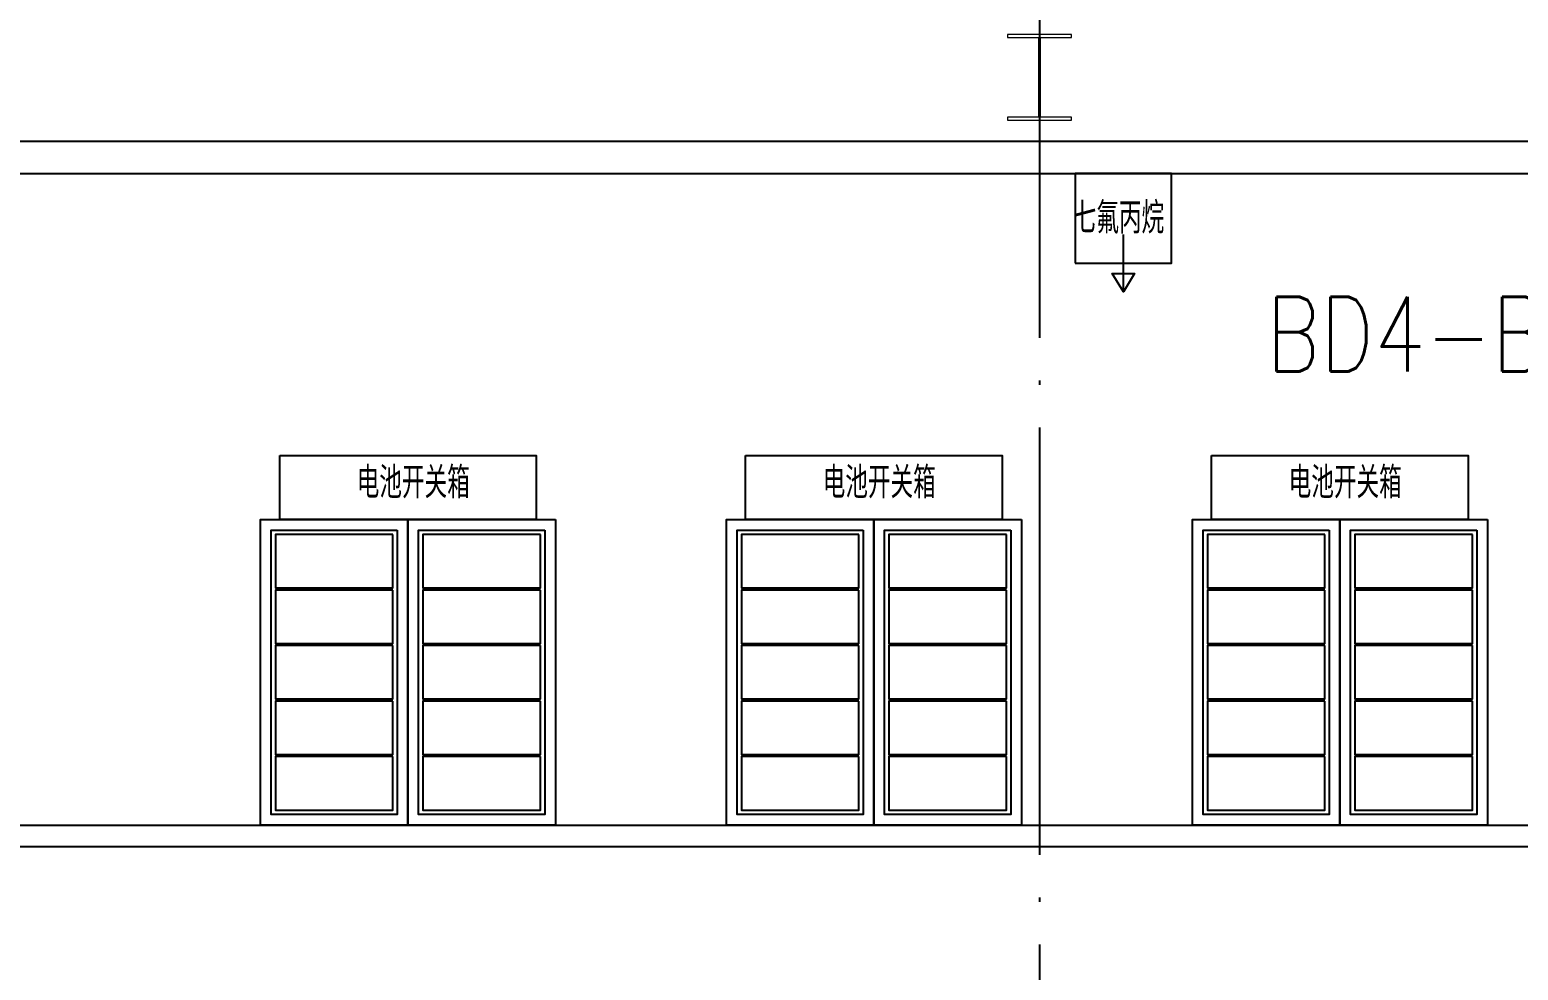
# Model space of a CAD drawing. Extents: x 758840 to 1108724, y -102573 to 143521.
# Drawn here: x 795809 to 802772, y 60158 to 64560 of the extents above; entities that cross this region are included whole.
import ezdxf

# ---------------------------------------------------------------- set-up
doc = ezdxf.new("R2010")
doc.units = 0
doc.header["$LTSCALE"] = 1000
doc.header["$MEASUREMENT"] = 0
doc.linetypes.add('DOTE', pattern=[2.42, 2, -0.2, 0.02, -0.2])
for name, color, linetype in [('01-房间正式编号', 1, 'Continuous'), ('02电气-设备', 255, 'Continuous'), ('DOTE', 8, 'DOTE'), ('DUCT-新风管立管', 7, 'Continuous'), ('EQUIP_消火栓', 7, 'Continuous'), ('WALL-MOVE', 6, 'Continuous')]:
    doc.layers.add(name, color=color, linetype=linetype)
doc.layers.add('钢柱', color=51, linetype='Continuous', lineweight=13)
doc.styles.get("Standard").update_dxf_attribs({"font": 'gbenor.shx', "bigfont": 'gbcbig.shx'})
doc.styles.add('平面图B$0$HZ', font='romans.shx', dxfattribs={"width": 0.8, "bigfont": 'gbcbig.shx'})

# ---------------------------------------------------------------- blocks, each defined once
blk = doc.blocks.new('*U303')
at = {"layer": 'DUCT-新风管立管', "color": 5, "ltscale": 5}
blk.add_lwpolyline([(-125, 275), (-125, -275), (125, -275), (125, 275)], close=True, dxfattribs=at)
blk = doc.blocks.new('*U304')
at = {"layer": '02电气-设备', "color": 0, "linetype": 'ByBlock', "lineweight": -2, "transparency": 16777216}
for p in [(0, 0), (260, 0), (520, 0), (780, 0), (1040, 0)]:
    blk.add_blockref('*U303', p, dxfattribs=at)
blk = doc.blocks.new('*U299')
at = {"layer": 'DUCT-新风管立管', "color": 5, "ltscale": 5}
blk.add_lwpolyline([(-125, 275), (-125, -275), (125, -275), (125, 275)], close=True, dxfattribs=at)
blk = doc.blocks.new('*U300')
at = {"layer": '02电气-设备', "color": 0, "linetype": 'ByBlock', "lineweight": -2, "transparency": 16777216}
for p in [(0, 0), (260, 0), (520, 0), (780, 0), (1040, 0)]:
    blk.add_blockref('*U299', p, dxfattribs=at)
blk = doc.blocks.new('*U246')
at = {"layer": 'DUCT-新风管立管', "color": 5, "ltscale": 5}
blk.add_lwpolyline([(-125, 275), (-125, -275), (125, -275), (125, 275)], close=True, dxfattribs=at)
blk = doc.blocks.new('*U247')
at = {"layer": '02电气-设备', "color": 0, "linetype": 'ByBlock', "lineweight": -2, "transparency": 16777216}
for p in [(0, 0), (260, 0), (520, 0), (780, 0), (1040, 0)]:
    blk.add_blockref('*U246', p, dxfattribs=at)
blk = doc.blocks.new('*U301')
at = {"layer": 'DUCT-新风管立管', "color": 5, "ltscale": 5}
blk.add_lwpolyline([(-125, 275), (-125, -275), (125, -275), (125, 275)], close=True, dxfattribs=at)
blk = doc.blocks.new('*U302')
at = {"layer": '02电气-设备', "color": 0, "linetype": 'ByBlock', "lineweight": -2, "transparency": 16777216}
for p in [(0, 0), (260, 0), (520, 0), (780, 0), (1040, 0)]:
    blk.add_blockref('*U301', p, dxfattribs=at)
blk = doc.blocks.new('*U248')
at = {"layer": 'DUCT-新风管立管', "color": 5, "ltscale": 5}
blk.add_lwpolyline([(-125, 275), (-125, -275), (125, -275), (125, 275)], close=True, dxfattribs=at)
blk = doc.blocks.new('*U249')
at = {"layer": '02电气-设备', "color": 0, "linetype": 'ByBlock', "lineweight": -2, "transparency": 16777216}
for p in [(0, 0), (260, 0), (520, 0), (780, 0), (1040, 0)]:
    blk.add_blockref('*U248', p, dxfattribs=at)
blk = doc.blocks.new('*U250')
at = {"layer": 'DUCT-新风管立管', "color": 5, "ltscale": 5}
blk.add_lwpolyline([(-125, 275), (-125, -275), (125, -275), (125, 275)], close=True, dxfattribs=at)
blk = doc.blocks.new('*U251')
at = {"layer": '02电气-设备', "color": 0, "linetype": 'ByBlock', "lineweight": -2, "transparency": 16777216}
for p in [(0, 0), (260, 0), (520, 0), (780, 0), (1040, 0)]:
    blk.add_blockref('*U250', p, dxfattribs=at)

msp = doc.modelspace()

# ---------------------------------------------------------------- linework, layer by layer
at = {"layer": '02电气-设备', "color": 5, "ltscale": 5}
for points in [[(796977.98, 62567.52), (798177.98, 62567.52), (798177.98, 62267.52), (796977.98, 62267.52)], [(799157.98, 62567.52), (800357.98, 62567.52), (800357.98, 62267.52), (799157.98, 62267.52)], [(801337.98, 62567.52), (802537.98, 62567.52), (802537.98, 62267.52), (801337.98, 62267.52)]]:
    msp.add_lwpolyline(points, close=True, dxfattribs=at)
at = {"layer": '02电气-设备', "color": 3, "ltscale": 5}
for points in [[(797577.98, 62267.52), (797577.98, 60837.52), (796887.98, 60837.52), (796887.98, 62267.52)], [(798267.98, 62267.52), (798267.98, 60837.52), (797577.98, 60837.52), (797577.98, 62267.52)], [(799757.98, 62267.52), (799757.98, 60837.52), (799067.98, 60837.52), (799067.98, 62267.52)], [(800447.98, 62267.52), (800447.98, 60837.52), (799757.98, 60837.52), (799757.98, 62267.52)], [(801937.98, 62267.52), (801937.98, 60837.52), (801247.98, 60837.52), (801247.98, 62267.52)], [(802627.98, 62267.52), (802627.98, 60837.52), (801937.98, 60837.52), (801937.98, 62267.52)], [(797527.98, 62217.52), (797527.98, 60887.52), (796937.98, 60887.52), (796937.98, 62217.52)], [(798217.98, 62217.52), (798217.98, 60887.52), (797627.98, 60887.52), (797627.98, 62217.52)], [(799707.98, 62217.52), (799707.98, 60887.52), (799117.98, 60887.52), (799117.98, 62217.52)], [(800397.98, 62217.52), (800397.98, 60887.52), (799807.98, 60887.52), (799807.98, 62217.52)], [(801887.98, 62217.52), (801887.98, 60887.52), (801297.98, 60887.52), (801297.98, 62217.52)], [(802577.98, 62217.52), (802577.98, 60887.52), (801987.98, 60887.52), (801987.98, 62217.52)]]:
    msp.add_lwpolyline(points, close=True, dxfattribs=at)
at = {"layer": 'DOTE'}
msp.add_line((800533.02, 103837.52), (800533.02, 34437.52), dxfattribs=at)
at = {"layer": 'EQUIP_消火栓', "lineweight": -3}
msp.add_lwpolyline([(800700.13, 63467.54), (801150.13, 63467.54), (801150.13, 63887.54), (800700.13, 63887.54)], close=True, dxfattribs=at)
at = {"layer": 'EQUIP_消火栓', "linetype": 'ByBlock'}
msp.add_lwpolyline([(800925.13, 63333.67), (800872.92, 63419.78), (800977.33, 63419.78), (800925.13, 63333.67), (800925.13, 63601.41)], dxfattribs=at)
at = {"layer": 'WALL-MOVE'}
for p, q in [((808763.48, 64037.54), (794337.98, 64037.54)), ((794412.98, 63887.54), (808763.48, 63887.54))]:
    msp.add_line(p, q, dxfattribs=at)
at = {"layer": 'WALL-MOVE', "color": 2}
for p, q in [((794412.98, 60837.52), (818188.02, 60837.52)), ((794337.98, 60737.52), (818263.02, 60737.52))]:
    msp.add_line(p, q, dxfattribs=at)
at = {"layer": '钢柱'}
msp.add_lwpolyline([(800538.02, 64523.52), (800683.02, 64523.52), (800683.02, 64537.52), (800383.02, 64537.52), (800383.02, 64523.52), (800528.02, 64523.52), (800528.02, 64151.52), (800383.02, 64151.52), (800383.02, 64137.52), (800683.02, 64137.52), (800683.02, 64151.52), (800538.02, 64151.52), (800538.02, 64523.52)], dxfattribs=at)

# ---------------------------------------------------------------- block references
at = {"layer": '02电气-设备', "color": 3, "rotation": 270}
for name, p in [('*U304', (797232.98, 62072.52)), ('*U300', (797922.98, 62072.52)), ('*U247', (799412.98, 62072.52)), ('*U302', (800102.98, 62072.52)), ('*U249', (801592.98, 62072.52)), ('*U251', (802282.98, 62072.52))]:
    msp.add_blockref(name, p, dxfattribs=at)

# ---------------------------------------------------------------- texts
at = {"layer": '01-房间正式编号', "color": 1, "style": '平面图B$0$HZ', "width": 0.8}
msp.add_text('BD4-B103-A', height=350, dxfattribs=at).set_placement((801593.77, 62960.57))
at = {"layer": '02电气-设备', "color": 3, "ltscale": 5}
for p in [(797338.26, 62367.08), (799518.26, 62367.08), (801698.26, 62367.08)]:
    msp.add_text('电池开关箱', height=147, dxfattribs=at).set_placement(p)
at = {"layer": 'EQUIP_消火栓', "linetype": 'ByBlock'}
msp.add_text('七氟丙烷', height=147, dxfattribs=at).set_placement((800692.68, 63606.06))

doc.saveas('drawing.dxf')
